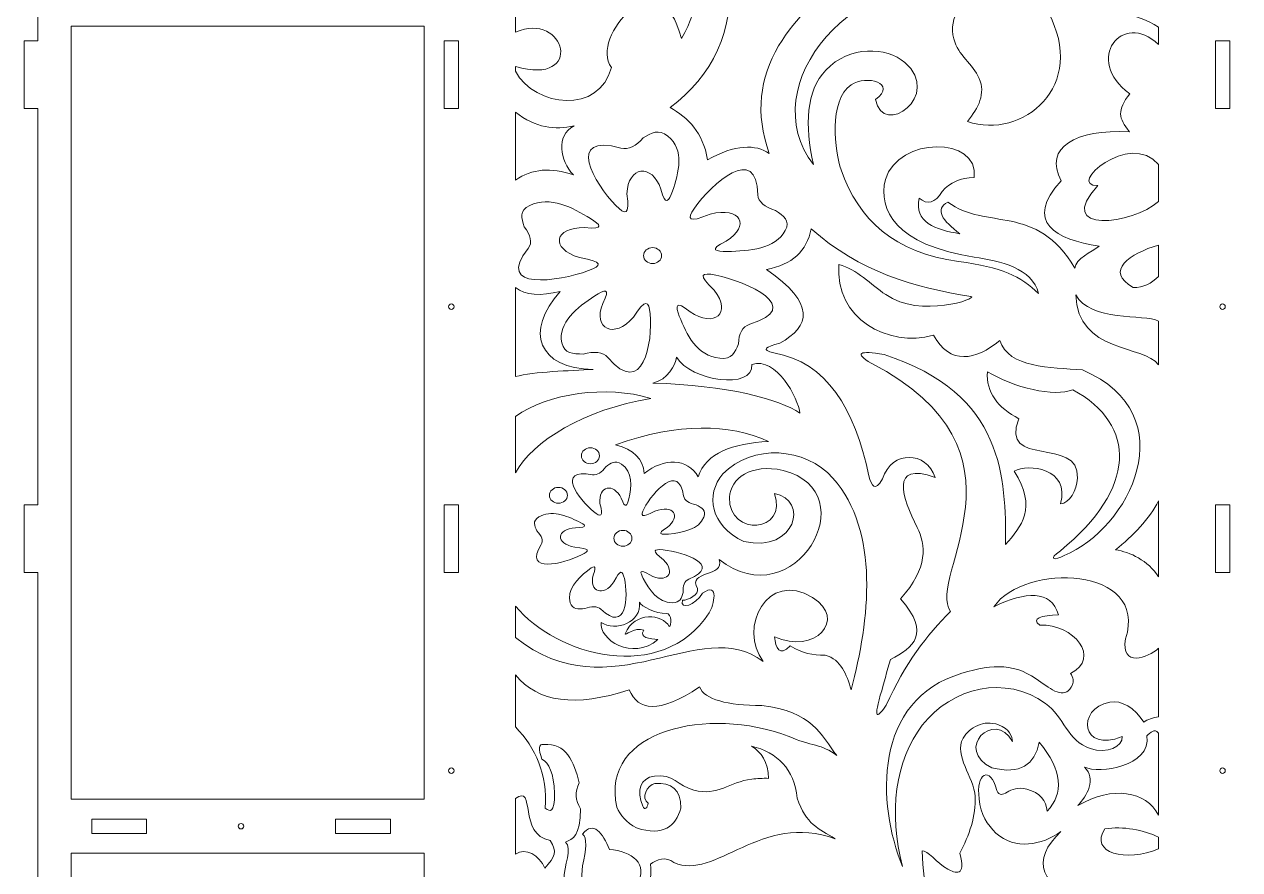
# Model space of a CAD drawing. Header units: inches. Extents: x 317 to 457, y -18 to 75.
# Drawn here: x 317.13 to 352.46, y 35.01 to 59.58 of the extents above; entities that cross this region are included whole.
import ezdxf

# ---------------------------------------------------------------- set-up
doc = ezdxf.new("R2010")
doc.units = ezdxf.units.IN
doc.header["$MEASUREMENT"] = 0
doc.layers.add('Layer 1', color=7, linetype='Continuous')

msp = doc.modelspace()

# ---------------------------------------------------------------- linework, layer by layer
at = {"layer": 'Layer 1', "color": 22, "lineweight": 15}
for points, knots in [([(317.527, -10.288), (317.527, -10.288), (317.133, -10.288), (317.133, -10.288), (317.133, -10.288), (317.133, -10.288), (317.133, -8.32), (317.133, -8.32), (317.133, -8.32), (317.133, -8.32), (317.527, -8.32), (317.527, -8.32), (317.527, -8.32), (317.527, -8.32), (317.527, 3.196), (317.527, 3.196), (317.527, 3.196), (317.527, 3.196), (317.133, 3.196), (317.133, 3.196), (317.133, 3.196), (317.133, 3.196), (317.133, 5.165), (317.133, 5.165), (317.133, 5.165), (317.133, 5.165), (317.527, 5.165), (317.527, 5.165), (317.527, 5.165), (317.527, 5.165), (317.527, 16.68), (317.527, 16.68), (317.527, 16.68), (317.527, 16.68), (317.133, 16.68), (317.133, 16.68), (317.133, 16.68), (317.133, 16.68), (317.133, 18.649), (317.133, 18.649), (317.133, 18.649), (317.133, 18.649), (317.527, 18.649), (317.527, 18.649), (317.527, 18.649), (317.527, 18.649), (317.527, 30.165), (317.527, 30.165), (317.527, 30.165), (317.527, 30.165), (317.133, 30.165), (317.133, 30.165), (317.133, 30.165), (317.133, 30.165), (317.133, 32.133), (317.133, 32.133), (317.133, 32.133), (317.133, 32.133), (317.527, 32.133), (317.527, 32.133), (317.527, 32.133), (317.527, 32.133), (317.527, 43.649), (317.527, 43.649), (317.527, 43.649), (317.527, 43.649), (317.133, 43.649), (317.133, 43.649), (317.133, 43.649), (317.133, 43.649), (317.133, 45.617), (317.133, 45.617), (317.133, 45.617), (317.133, 45.617), (317.527, 45.617), (317.527, 45.617), (317.527, 45.617), (317.527, 45.617), (317.527, 57.133), (317.527, 57.133), (317.527, 57.133), (317.527, 57.133), (317.133, 57.133), (317.133, 57.133), (317.133, 57.133), (317.133, 57.133), (317.133, 59.102), (317.133, 59.102), (317.133, 59.102), (317.133, 59.102), (317.527, 59.102), (317.527, 59.102), (317.527, 59.102), (317.527, 59.102), (317.527, 70.618), (317.527, 70.618), (317.527, 70.618), (317.527, 70.618), (317.133, 70.618), (317.133, 70.618), (317.133, 70.618), (317.133, 70.618), (317.133, 72.586), (317.133, 72.586), (317.133, 72.586), (317.133, 72.586), (317.527, 72.586), (317.527, 72.586), (317.527, 72.586), (317.527, 72.586), (317.527, 74.604), (317.527, 74.604), (317.527, 74.604), (317.527, 74.604), (363.983, 74.604), (363.983, 74.604), (363.983, 74.604), (363.983, 74.604), (363.983, 72.586), (363.983, 72.586), (363.983, 72.586), (363.983, 72.586), (364.377, 72.586), (364.377, 72.586), (364.377, 72.586), (364.377, 72.586), (364.377, 70.618), (364.377, 70.618), (364.377, 70.618), (364.377, 70.618), (363.983, 70.618), (363.983, 70.618), (363.983, 70.618), (363.983, 70.618), (363.983, 59.102), (363.983, 59.102), (363.983, 59.102), (363.983, 59.102), (364.377, 59.102), (364.377, 59.102), (364.377, 59.102), (364.377, 59.102), (364.377, 57.133), (364.377, 57.133), (364.377, 57.133), (364.377, 57.133), (363.983, 57.133), (363.983, 57.133), (363.983, 57.133), (363.983, 57.133), (363.983, 45.617), (363.983, 45.617), (363.983, 45.617), (363.983, 45.617), (364.377, 45.617), (364.377, 45.617), (364.377, 45.617), (364.377, 45.617), (364.377, 43.649), (364.377, 43.649), (364.377, 43.649), (364.377, 43.649), (363.983, 43.649), (363.983, 43.649), (363.983, 43.649), (363.983, 43.649), (363.983, 32.133), (363.983, 32.133), (363.983, 32.133), (363.983, 32.133), (364.377, 32.133), (364.377, 32.133), (364.377, 32.133), (364.377, 32.133), (364.377, 30.165), (364.377, 30.165), (364.377, 30.165), (364.377, 30.165), (363.983, 30.165), (363.983, 30.165), (363.983, 30.165), (363.983, 30.165), (363.983, 18.649), (363.983, 18.649), (363.983, 18.649), (363.983, 18.649), (364.377, 18.649), (364.377, 18.649), (364.377, 18.649), (364.377, 18.649), (364.377, 16.68), (364.377, 16.68), (364.377, 16.68), (364.377, 16.68), (363.983, 16.68), (363.983, 16.68), (363.983, 16.68), (363.983, 16.68), (363.983, 5.165), (363.983, 5.165), (363.983, 5.165), (363.983, 5.165), (364.377, 5.165), (364.377, 5.165), (364.377, 5.165), (364.377, 5.165), (364.377, 3.196), (364.377, 3.196), (364.377, 3.196), (364.377, 3.196), (363.983, 3.196), (363.983, 3.196), (363.983, 3.196), (363.983, 3.196), (363.983, -8.32), (363.983, -8.32), (363.983, -8.32), (363.983, -8.32), (364.377, -8.32), (364.377, -8.32), (364.377, -8.32), (364.377, -8.32), (364.377, -10.288), (364.377, -10.288), (364.377, -10.288), (364.377, -10.288), (363.983, -10.288), (363.983, -10.288), (363.983, -10.288), (363.983, -10.288), (363.983, -17.916), (363.983, -17.916), (363.983, -17.916), (363.983, -17.916), (317.527, -17.916), (317.527, -17.916), (317.527, -17.916), (317.527, -17.916), (317.527, -10.288), (317.527, -10.288)], [0, 0, 0, 0, 0.016667, 0.016667, 0.016667, 0.016667, 0.033333, 0.033333, 0.033333, 0.033333, 0.05, 0.05, 0.05, 0.05, 0.066667, 0.066667, 0.066667, 0.066667, 0.083333, 0.083333, 0.083333, 0.083333, 0.1, 0.1, 0.1, 0.1, 0.116667, 0.116667, 0.116667, 0.116667, 0.133333, 0.133333, 0.133333, 0.133333, 0.15, 0.15, 0.15, 0.15, 0.166667, 0.166667, 0.166667, 0.166667, 0.183333, 0.183333, 0.183333, 0.183333, 0.2, 0.2, 0.2, 0.2, 0.216667, 0.216667, 0.216667, 0.216667, 0.233333, 0.233333, 0.233333, 0.233333, 0.25, 0.25, 0.25, 0.25, 0.266667, 0.266667, 0.266667, 0.266667, 0.283333, 0.283333, 0.283333, 0.283333, 0.3, 0.3, 0.3, 0.3, 0.316667, 0.316667, 0.316667, 0.316667, 0.333333, 0.333333, 0.333333, 0.333333, 0.35, 0.35, 0.35, 0.35, 0.366667, 0.366667, 0.366667, 0.366667, 0.383333, 0.383333, 0.383333, 0.383333, 0.4, 0.4, 0.4, 0.4, 0.416667, 0.416667, 0.416667, 0.416667, 0.433333, 0.433333, 0.433333, 0.433333, 0.45, 0.45, 0.45, 0.45, 0.466667, 0.466667, 0.466667, 0.466667, 0.483333, 0.483333, 0.483333, 0.483333, 0.5, 0.5, 0.5, 0.5, 0.516667, 0.516667, 0.516667, 0.516667, 0.533333, 0.533333, 0.533333, 0.533333, 0.55, 0.55, 0.55, 0.55, 0.566667, 0.566667, 0.566667, 0.566667, 0.583333, 0.583333, 0.583333, 0.583333, 0.6, 0.6, 0.6, 0.6, 0.616667, 0.616667, 0.616667, 0.616667, 0.633333, 0.633333, 0.633333, 0.633333, 0.65, 0.65, 0.65, 0.65, 0.666667, 0.666667, 0.666667, 0.666667, 0.683333, 0.683333, 0.683333, 0.683333, 0.7, 0.7, 0.7, 0.7, 0.716667, 0.716667, 0.716667, 0.716667, 0.733333, 0.733333, 0.733333, 0.733333, 0.75, 0.75, 0.75, 0.75, 0.766667, 0.766667, 0.766667, 0.766667, 0.783333, 0.783333, 0.783333, 0.783333, 0.8, 0.8, 0.8, 0.8, 0.816667, 0.816667, 0.816667, 0.816667, 0.833333, 0.833333, 0.833333, 0.833333, 0.85, 0.85, 0.85, 0.85, 0.866667, 0.866667, 0.866667, 0.866667, 0.883333, 0.883333, 0.883333, 0.883333, 0.9, 0.9, 0.9, 0.9, 0.916667, 0.916667, 0.916667, 0.916667, 0.933333, 0.933333, 0.933333, 0.933333, 0.95, 0.95, 0.95, 0.95, 0.966667, 0.966667, 0.966667, 0.966667, 0.983333, 0.983333, 0.983333, 0.983333, 1, 1, 1, 1]), ([(331.409, 58.22), (331.409, 58.22), (331.409, 58.356), (331.409, 58.356), (331.409, 58.356), (333.441, 57.764), (332.863, 59.996), (331.409, 59.35), (331.409, 59.35), (331.409, 59.35), (331.409, 60.326), (331.409, 60.326), (331.409, 60.326), (333.59, 59.721), (335.977, 61.857), (334.89, 64.031), (334.89, 64.031), (336.166, 63.021), (337.363, 61.004), (336.232, 59.169), (336.232, 59.169), (335.639, 61.587), (333.542, 59.186), (334.198, 58.33), (334.198, 58.33), (333.868, 56.972), (331.974, 57.154), (331.409, 58.22)], [0, 0, 0, 0, 0.142857, 0.142857, 0.142857, 0.142857, 0.285714, 0.285714, 0.285714, 0.285714, 0.428571, 0.428571, 0.428571, 0.428571, 0.571429, 0.571429, 0.571429, 0.571429, 0.714286, 0.714286, 0.714286, 0.714286, 0.857143, 0.857143, 0.857143, 0.857143, 1, 1, 1, 1]), ([(338.786, 55.831), (338.376, 57.01), (338.507, 58.01), (339.059, 58.955), (339.059, 58.955), (339.573, 59.837), (340.31, 60.235), (340.363, 61.286), (340.363, 61.286), (340.459, 63.165), (338.661, 64.074), (337.897, 62.586), (337.897, 62.586), (339.739, 63.787), (340.63, 60.29), (337.678, 61.147), (337.678, 61.147), (337.752, 59.38), (337.139, 58.066), (335.902, 57.164), (335.902, 57.164), (336.427, 56.863), (336.865, 56.451), (336.991, 55.646), (336.991, 55.646), (337.791, 56.092), (338.4, 56.099), (338.786, 55.831)], [0, 0, 0, 0, 0.142857, 0.142857, 0.142857, 0.142857, 0.285714, 0.285714, 0.285714, 0.285714, 0.428571, 0.428571, 0.428571, 0.428571, 0.571429, 0.571429, 0.571429, 0.571429, 0.714286, 0.714286, 0.714286, 0.714286, 0.857143, 0.857143, 0.857143, 0.857143, 1, 1, 1, 1]), ([(350.101, 59.495), (350.101, 59.495), (350.101, 58.994), (350.101, 58.994), (350.101, 58.994), (349.052, 60.002), (347.911, 58.553), (349.264, 57.564), (349.264, 57.564), (348.898, 57.082), (348.929, 56.851), (349.261, 56.462), (349.261, 56.462), (347.676, 56.529), (346.764, 56.018), (347.269, 55.031), (347.269, 55.031), (346.173, 53.845), (347.124, 53.317), (348.374, 53.137), (348.374, 53.137), (348.153, 52.958), (347.695, 52.771), (347.665, 52.496), (347.665, 52.496), (346.569, 54.4), (345.077, 53.581), (343.98, 54.415), (343.98, 54.415), (343.586, 54.21), (343.816, 53.88), (344.33, 53.492), (344.33, 53.492), (343.608, 53.621), (342.994, 53.823), (343.144, 54.534), (343.144, 54.534), (343.386, 54.323), (343.608, 54.387), (343.809, 54.725), (343.809, 54.725), (344.045, 54.99), (344.356, 55.126), (344.741, 55.131), (344.741, 55.131), (344.897, 56.331), (342.533, 56.33), (342.164, 55.068), (342.164, 55.068), (341.948, 54.197), (342.444, 53.17), (344.747, 52.817), (344.747, 52.817), (345.496, 52.702), (346.433, 52.504), (346.617, 51.756), (346.617, 51.756), (346.104, 52.258), (345.533, 52.525), (344.291, 52.692), (344.291, 52.692), (342.429, 52.943), (341.376, 53.9), (340.875, 55.357), (340.875, 55.357), (340.692, 55.863), (340.507, 57.376), (341.169, 57.824), (341.169, 57.824), (341.617, 58.126), (342.516, 57.867), (341.877, 57.398), (341.877, 57.398), (342.082, 56.254), (343.835, 57.522), (342.728, 58.475), (342.728, 58.475), (342.205, 58.924), (341.115, 58.976), (340.433, 58.252), (340.433, 58.252), (339.855, 57.64), (339.82, 56.666), (340.07, 55.504), (340.07, 55.504), (338.316, 57.786), (341.179, 61.384), (344.983, 60.728), (344.983, 60.728), (344.392, 60.297), (343.988, 59.81), (344.152, 59.16), (344.152, 59.16), (344.277, 58.664), (344.703, 58.445), (344.89, 58.007), (344.89, 58.007), (345.076, 57.572), (344.879, 57.161), (344.546, 56.759), (344.546, 56.759), (346.15, 56.211), (348.065, 57.788), (346.888, 59.949), (346.888, 59.949), (347.933, 60.186), (349.499, 59.94), (350.101, 59.495)], [0, 0, 0, 0, 0.037037, 0.037037, 0.037037, 0.037037, 0.074074, 0.074074, 0.074074, 0.074074, 0.111111, 0.111111, 0.111111, 0.111111, 0.148148, 0.148148, 0.148148, 0.148148, 0.185185, 0.185185, 0.185185, 0.185185, 0.222222, 0.222222, 0.222222, 0.222222, 0.259259, 0.259259, 0.259259, 0.259259, 0.296296, 0.296296, 0.296296, 0.296296, 0.333333, 0.333333, 0.333333, 0.333333, 0.37037, 0.37037, 0.37037, 0.37037, 0.407407, 0.407407, 0.407407, 0.407407, 0.444444, 0.444444, 0.444444, 0.444444, 0.481481, 0.481481, 0.481481, 0.481481, 0.518519, 0.518519, 0.518519, 0.518519, 0.555556, 0.555556, 0.555556, 0.555556, 0.592593, 0.592593, 0.592593, 0.592593, 0.62963, 0.62963, 0.62963, 0.62963, 0.666667, 0.666667, 0.666667, 0.666667, 0.703704, 0.703704, 0.703704, 0.703704, 0.740741, 0.740741, 0.740741, 0.740741, 0.777778, 0.777778, 0.777778, 0.777778, 0.814815, 0.814815, 0.814815, 0.814815, 0.851852, 0.851852, 0.851852, 0.851852, 0.888889, 0.888889, 0.888889, 0.888889, 0.925926, 0.925926, 0.925926, 0.925926, 0.962963, 0.962963, 0.962963, 0.962963, 1, 1, 1, 1]), ([(318.499, 59.529), (318.499, 59.529), (328.759, 59.529), (328.759, 59.529), (328.759, 59.529), (328.759, 59.529), (328.759, 37.064), (328.759, 37.064), (328.759, 37.064), (328.759, 37.064), (318.499, 37.064), (318.499, 37.064), (318.499, 37.064), (318.499, 37.064), (318.499, 59.529), (318.499, 59.529)], [0, 0, 0, 0, 0.25, 0.25, 0.25, 0.25, 0.5, 0.5, 0.5, 0.5, 0.75, 0.75, 0.75, 0.75, 1, 1, 1, 1]), ([(329.755, 57.133), (329.755, 57.133), (329.338, 57.133), (329.338, 57.133), (329.338, 57.133), (329.338, 57.133), (329.338, 59.102), (329.338, 59.102), (329.338, 59.102), (329.338, 59.102), (329.755, 59.102), (329.755, 59.102), (329.755, 59.102), (329.755, 59.102), (329.755, 57.133), (329.755, 57.133)], [0, 0, 0, 0, 0.25, 0.25, 0.25, 0.25, 0.5, 0.5, 0.5, 0.5, 0.75, 0.75, 0.75, 0.75, 1, 1, 1, 1]), ([(352.172, 57.133), (352.172, 57.133), (351.755, 57.133), (351.755, 57.133), (351.755, 57.133), (351.755, 57.133), (351.755, 59.102), (351.755, 59.102), (351.755, 59.102), (351.755, 59.102), (352.172, 59.102), (352.172, 59.102), (352.172, 59.102), (352.172, 59.102), (352.172, 57.133), (352.172, 57.133)], [0, 0, 0, 0, 0.25, 0.25, 0.25, 0.25, 0.5, 0.5, 0.5, 0.5, 0.75, 0.75, 0.75, 0.75, 1, 1, 1, 1]), ([(331.409, 55.057), (331.409, 55.057), (331.409, 57.03), (331.409, 57.03), (331.409, 57.03), (331.998, 56.564), (332.561, 56.504), (333.113, 56.632), (333.113, 56.632), (332.573, 56.336), (332.702, 55.629), (333.094, 55.206), (333.094, 55.206), (332.449, 55.433), (331.887, 55.383), (331.409, 55.057)], [0, 0, 0, 0, 0.25, 0.25, 0.25, 0.25, 0.5, 0.5, 0.5, 0.5, 0.75, 0.75, 0.75, 0.75, 1, 1, 1, 1]), ([(335.639, 54.795), (335.383, 55.545), (334.674, 55.465), (334.652, 54.653), (334.652, 54.653), (334.74, 54.023), (334.604, 54.032), (334.325, 54.318), (334.325, 54.318), (333.706, 54.95), (332.843, 56.437), (334.475, 55.984), (334.475, 55.984), (334.699, 55.932), (334.92, 56.045), (335.122, 56.278), (335.122, 56.278), (335.364, 56.425), (335.574, 56.554), (335.84, 56.334), (335.84, 56.334), (336.328, 55.931), (336.162, 55.271), (335.974, 54.734), (335.974, 54.734), (335.874, 54.448), (335.759, 54.271), (335.639, 54.795)], [0, 0, 0, 0, 0.142857, 0.142857, 0.142857, 0.142857, 0.285714, 0.285714, 0.285714, 0.285714, 0.428571, 0.428571, 0.428571, 0.428571, 0.571429, 0.571429, 0.571429, 0.571429, 0.714286, 0.714286, 0.714286, 0.714286, 0.857143, 0.857143, 0.857143, 0.857143, 1, 1, 1, 1]), ([(350.101, 55.51), (350.101, 55.51), (350.101, 54.433), (350.101, 54.433), (350.101, 54.433), (349.366, 53.762), (347.033, 53.478), (348.342, 54.893), (348.342, 54.893), (347.393, 54.871), (349.272, 56.51), (350.101, 55.51)], [0, 0, 0, 0, 0.333333, 0.333333, 0.333333, 0.333333, 0.666667, 0.666667, 0.666667, 0.666667, 1, 1, 1, 1]), ([(337.532, 53.281), (338.26, 53.728), (337.955, 54.298), (337.074, 54.065), (337.074, 54.065), (336.422, 53.797), (336.39, 53.914), (336.611, 54.237), (336.611, 54.237), (337.101, 54.951), (338.438, 56.135), (338.453, 54.626), (338.453, 54.626), (338.467, 54.421), (338.656, 54.271), (338.97, 54.173), (338.97, 54.173), (339.203, 54.015), (339.407, 53.879), (339.252, 53.587), (339.252, 53.587), (338.969, 53.054), (338.206, 52.989), (337.569, 52.981), (337.569, 52.981), (337.23, 52.977), (337.004, 53.018), (337.532, 53.281)], [0, 0, 0, 0, 0.142857, 0.142857, 0.142857, 0.142857, 0.285714, 0.285714, 0.285714, 0.285714, 0.428571, 0.428571, 0.428571, 0.428571, 0.571429, 0.571429, 0.571429, 0.571429, 0.714286, 0.714286, 0.714286, 0.714286, 0.857143, 0.857143, 0.857143, 0.857143, 1, 1, 1, 1]), ([(333.423, 53.674), (332.536, 53.691), (332.403, 53.071), (333.27, 52.802), (333.27, 52.802), (333.977, 52.681), (333.925, 52.57), (333.531, 52.423), (333.531, 52.423), (332.659, 52.099), (330.789, 51.835), (331.782, 53.064), (331.782, 53.064), (331.907, 53.237), (331.854, 53.457), (331.665, 53.698), (331.665, 53.698), (331.582, 53.947), (331.507, 54.163), (331.827, 54.319), (331.827, 54.319), (332.411, 54.603), (333.071, 54.26), (333.592, 53.936), (333.592, 53.936), (333.869, 53.764), (334.025, 53.613), (333.423, 53.674)], [0, 0, 0, 0, 0.142857, 0.142857, 0.142857, 0.142857, 0.285714, 0.285714, 0.285714, 0.285714, 0.428571, 0.428571, 0.428571, 0.428571, 0.571429, 0.571429, 0.571429, 0.571429, 0.714286, 0.714286, 0.714286, 0.714286, 0.857143, 0.857143, 0.857143, 0.857143, 1, 1, 1, 1]), ([(343.614, 46.412), (343.348, 47.179), (342.371, 47.218), (342.075, 46.372), (342.075, 46.372), (341.865, 45.968), (341.765, 46.169), (341.681, 46.458), (341.681, 46.458), (341.275, 48.414), (340.462, 49.764), (338.921, 50.033), (338.921, 50.033), (338.534, 50.12), (338.689, 50.214), (339.09, 50.312), (339.09, 50.312), (339.981, 50.807), (340.145, 51.459), (338.709, 52.456), (338.709, 52.456), (339.446, 52.596), (339.879, 52.99), (340.008, 53.638), (340.008, 53.638), (341.408, 52.383), (343.008, 51.943), (344.651, 51.67), (344.651, 51.67), (344.873, 51.624), (343.195, 51.021), (342.171, 51.726), (342.171, 51.726), (341.749, 52.017), (341.331, 52.465), (340.811, 52.6), (340.811, 52.6), (340.684, 51.043), (342.23, 50.171), (343.561, 50.549), (343.561, 50.549), (344.041, 49.678), (344.778, 49.802), (345.49, 50.397), (345.49, 50.397), (345.749, 49.59), (346.948, 49.611), (347.896, 49.537), (347.896, 49.537), (350.932, 48.229), (349.247, 44.899), (347.362, 44.149), (347.362, 44.149), (347.077, 43.981), (346.877, 44.026), (347.249, 44.284), (347.249, 44.284), (349.476, 46.091), (349.473, 47.946), (347.61, 48.963), (347.61, 48.963), (347.086, 48.737), (345.878, 49.027), (345.127, 49.486), (345.127, 49.486), (345.084, 48.878), (345.431, 48.441), (346.044, 48.119), (346.044, 48.119), (345.468, 46.65), (347.793, 47.644), (347.75, 46.393), (347.75, 46.393), (347.719, 46.044), (347.517, 45.656), (347.257, 45.649), (347.257, 45.649), (347.534, 46.694), (346.31, 46.813), (345.91, 46.6), (345.91, 46.6), (346.582, 45.512), (346.112, 44.991), (345.659, 44.462), (345.659, 44.462), (345.653, 46.368), (345.652, 48.843), (342.127, 49.985), (342.127, 49.985), (341.386, 50.112), (341.26, 50.028), (341.752, 49.731), (341.752, 49.731), (346.702, 47.173), (343.33, 43.537), (344.057, 42.516), (344.057, 42.516), (343.369, 41.844), (342.727, 41.003), (342.187, 39.792), (342.187, 39.792), (341.964, 39.474), (341.795, 39.295), (342.014, 40.082), (342.014, 40.082), (342.128, 40.41), (342.197, 40.795), (342.312, 41.123), (342.312, 41.123), (342.978, 41.475), (343.496, 41.856), (342.606, 42.888), (342.606, 42.888), (343.414, 43.795), (343.341, 44.458), (343.088, 44.96), (343.088, 44.96), (342.66, 45.808), (342.268, 46.899), (343.614, 46.412)], [0, 0, 0, 0, 0.033333, 0.033333, 0.033333, 0.033333, 0.066667, 0.066667, 0.066667, 0.066667, 0.1, 0.1, 0.1, 0.1, 0.133333, 0.133333, 0.133333, 0.133333, 0.166667, 0.166667, 0.166667, 0.166667, 0.2, 0.2, 0.2, 0.2, 0.233333, 0.233333, 0.233333, 0.233333, 0.266667, 0.266667, 0.266667, 0.266667, 0.3, 0.3, 0.3, 0.3, 0.333333, 0.333333, 0.333333, 0.333333, 0.366667, 0.366667, 0.366667, 0.366667, 0.4, 0.4, 0.4, 0.4, 0.433333, 0.433333, 0.433333, 0.433333, 0.466667, 0.466667, 0.466667, 0.466667, 0.5, 0.5, 0.5, 0.5, 0.533333, 0.533333, 0.533333, 0.533333, 0.566667, 0.566667, 0.566667, 0.566667, 0.6, 0.6, 0.6, 0.6, 0.633333, 0.633333, 0.633333, 0.633333, 0.666667, 0.666667, 0.666667, 0.666667, 0.7, 0.7, 0.7, 0.7, 0.733333, 0.733333, 0.733333, 0.733333, 0.766667, 0.766667, 0.766667, 0.766667, 0.8, 0.8, 0.8, 0.8, 0.833333, 0.833333, 0.833333, 0.833333, 0.866667, 0.866667, 0.866667, 0.866667, 0.9, 0.9, 0.9, 0.9, 0.933333, 0.933333, 0.933333, 0.933333, 0.966667, 0.966667, 0.966667, 0.966667, 1, 1, 1, 1]), ([(335.397, 53.091), (335.252, 53.091), (335.134, 52.987), (335.134, 52.859), (335.134, 52.859), (335.134, 52.732), (335.252, 52.628), (335.397, 52.628), (335.397, 52.628), (335.541, 52.628), (335.659, 52.732), (335.659, 52.859), (335.659, 52.859), (335.659, 52.987), (335.541, 53.091), (335.397, 53.091)], [0, 0, 0, 0, 0.25, 0.25, 0.25, 0.25, 0.5, 0.5, 0.5, 0.5, 0.75, 0.75, 0.75, 0.75, 1, 1, 1, 1]), ([(350.101, 53.165), (350.101, 53.165), (350.101, 52.256), (350.101, 52.256), (350.101, 52.256), (349.896, 52.045), (349.656, 51.926), (349.367, 51.935), (349.367, 51.935), (348.51, 52.407), (349.271, 52.924), (350.101, 53.165)], [0, 0, 0, 0, 0.333333, 0.333333, 0.333333, 0.333333, 0.666667, 0.666667, 0.666667, 0.666667, 1, 1, 1, 1]), ([(336.485, 51.224), (337.192, 50.751), (337.711, 51.183), (337.189, 51.851), (337.189, 51.851), (336.698, 52.315), (336.814, 52.379), (337.231, 52.292), (337.231, 52.292), (338.152, 52.102), (339.84, 51.346), (338.218, 50.867), (338.218, 50.867), (338.003, 50.792), (337.899, 50.586), (337.891, 50.293), (337.891, 50.293), (337.793, 50.049), (337.709, 49.835), (337.347, 49.875), (337.347, 49.875), (336.684, 49.948), (336.379, 50.568), (336.173, 51.1), (336.173, 51.1), (336.064, 51.383), (336.038, 51.586), (336.485, 51.224)], [0, 0, 0, 0, 0.142857, 0.142857, 0.142857, 0.142857, 0.285714, 0.285714, 0.285714, 0.285714, 0.428571, 0.428571, 0.428571, 0.428571, 0.571429, 0.571429, 0.571429, 0.571429, 0.714286, 0.714286, 0.714286, 0.714286, 0.857143, 0.857143, 0.857143, 0.857143, 1, 1, 1, 1]), ([(333.945, 51.467), (333.653, 50.728), (334.28, 50.425), (334.838, 51.07), (334.838, 51.07), (335.187, 51.625), (335.291, 51.548), (335.327, 51.172), (335.327, 51.172), (335.406, 50.34), (335.113, 48.688), (334.096, 49.902), (334.096, 49.902), (333.948, 50.06), (333.695, 50.083), (333.376, 49.999), (333.376, 49.999), (333.083, 50.006), (332.827, 50.01), (332.758, 50.327), (332.758, 50.327), (332.632, 50.906), (333.205, 51.354), (333.716, 51.691), (333.716, 51.691), (333.987, 51.87), (334.197, 51.954), (333.945, 51.467)], [0, 0, 0, 0, 0.142857, 0.142857, 0.142857, 0.142857, 0.285714, 0.285714, 0.285714, 0.285714, 0.428571, 0.428571, 0.428571, 0.428571, 0.571429, 0.571429, 0.571429, 0.571429, 0.714286, 0.714286, 0.714286, 0.714286, 0.857143, 0.857143, 0.857143, 0.857143, 1, 1, 1, 1]), ([(331.409, 49.344), (331.409, 49.344), (331.409, 51.929), (331.409, 51.929), (331.409, 51.929), (331.696, 51.698), (332.147, 51.682), (332.712, 51.817), (332.712, 51.817), (331.656, 50.661), (332.08, 49.573), (333.667, 49.553), (333.667, 49.553), (332.969, 49.511), (331.966, 49.49), (331.409, 49.344)], [0, 0, 0, 0, 0.25, 0.25, 0.25, 0.25, 0.5, 0.5, 0.5, 0.5, 0.75, 0.75, 0.75, 0.75, 1, 1, 1, 1]), ([(350.101, 50.959), (350.101, 50.959), (350.101, 49.688), (350.101, 49.688), (350.101, 49.688), (349.685, 50.276), (347.747, 50.016), (347.695, 51.723), (347.695, 51.723), (348.104, 50.933), (349.689, 51.166), (350.101, 50.959)], [0, 0, 0, 0, 0.333333, 0.333333, 0.333333, 0.333333, 0.666667, 0.666667, 0.666667, 0.666667, 1, 1, 1, 1]), ([(329.546, 51.454), (329.59, 51.454), (329.625, 51.419), (329.625, 51.375), (329.625, 51.375), (329.625, 51.332), (329.59, 51.297), (329.546, 51.297), (329.546, 51.297), (329.503, 51.297), (329.468, 51.332), (329.468, 51.375), (329.468, 51.375), (329.468, 51.419), (329.503, 51.454), (329.546, 51.454)], [0, 0, 0, 0, 0.25, 0.25, 0.25, 0.25, 0.5, 0.5, 0.5, 0.5, 0.75, 0.75, 0.75, 0.75, 1, 1, 1, 1]), ([(351.964, 51.454), (352.007, 51.454), (352.042, 51.419), (352.042, 51.375), (352.042, 51.375), (352.042, 51.332), (352.007, 51.297), (351.964, 51.297), (351.964, 51.297), (351.92, 51.297), (351.885, 51.332), (351.885, 51.375), (351.885, 51.375), (351.885, 51.419), (351.92, 51.454), (351.964, 51.454)], [0, 0, 0, 0, 0.25, 0.25, 0.25, 0.25, 0.5, 0.5, 0.5, 0.5, 0.75, 0.75, 0.75, 0.75, 1, 1, 1, 1]), ([(336.093, 49.908), (336.072, 49.683), (335.831, 49.253), (335.406, 49.157), (335.406, 49.157), (337.543, 49.095), (339.099, 48.686), (339.68, 48.282), (339.68, 48.282), (339.622, 48.72), (339.002, 49.932), (338.282, 49.694), (338.282, 49.694), (338.334, 48.948), (336.499, 49.215), (336.093, 49.908)], [0, 0, 0, 0, 0.25, 0.25, 0.25, 0.25, 0.5, 0.5, 0.5, 0.5, 0.75, 0.75, 0.75, 0.75, 1, 1, 1, 1]), ([(331.409, 46.551), (331.409, 46.551), (331.409, 48.188), (331.409, 48.188), (331.409, 48.188), (332.375, 48.86), (334.035, 49.106), (335.346, 48.71), (335.346, 48.71), (333.406, 48.384), (331.907, 47.466), (331.409, 46.551)], [0, 0, 0, 0, 0.333333, 0.333333, 0.333333, 0.333333, 0.666667, 0.666667, 0.666667, 0.666667, 1, 1, 1, 1]), ([(334.317, 47.36), (334.859, 47.236), (335.108, 46.942), (335.154, 46.53), (335.154, 46.53), (335.725, 46.982), (336.4, 46.988), (336.723, 46.432), (336.723, 46.432), (336.944, 47.135), (337.728, 47.398), (338.767, 47.461), (338.767, 47.461), (337.611, 47.975), (336.171, 48.014), (334.317, 47.36)], [0, 0, 0, 0, 0.25, 0.25, 0.25, 0.25, 0.5, 0.5, 0.5, 0.5, 0.75, 0.75, 0.75, 0.75, 1, 1, 1, 1]), ([(331.409, 41.763), (331.409, 41.763), (331.409, 42.676), (331.409, 42.676), (331.409, 42.676), (332.585, 41.236), (335.661, 40.373), (337.036, 42.474), (337.036, 42.474), (337.176, 42.688), (337.348, 43.406), (336.848, 43.046), (336.848, 43.046), (336.631, 42.687), (336.191, 42.557), (336.263, 42.842), (336.263, 42.842), (336.448, 42.841), (336.743, 43.015), (336.703, 43.181), (336.703, 43.181), (336.385, 43.722), (337.513, 43.493), (337.334, 44.033), (337.334, 44.033), (339.519, 42.3), (341.655, 45.985), (339.192, 46.618), (339.192, 46.618), (338.249, 46.826), (337.661, 46.38), (337.629, 45.837), (337.629, 45.837), (337.615, 44.657), (339.341, 44.815), (338.939, 45.946), (338.939, 45.946), (339.922, 45.772), (339.596, 44.22), (338.046, 44.549), (338.046, 44.549), (337.068, 45.011), (336.928, 45.924), (337.436, 46.514), (337.436, 46.514), (338.298, 47.396), (339.841, 47.3), (340.637, 46.392), (340.637, 46.392), (342.01, 44.832), (341.705, 42.279), (341.167, 40.243), (341.167, 40.243), (341.031, 40.684), (340.888, 41.118), (340.409, 41.248), (340.409, 41.248), (340.045, 41.244), (339.755, 41.298), (339.397, 41.517), (339.397, 41.517), (339.08, 41.187), (338.971, 41.459), (338.939, 41.785), (338.939, 41.785), (340.111, 41.236), (341.062, 42.301), (340.048, 42.924), (340.048, 42.924), (338.731, 43.732), (337.872, 42.042), (338.614, 41.064), (338.614, 41.064), (336.781, 42.47), (334.192, 39.546), (331.409, 41.763)], [0, 0, 0, 0, 0.052632, 0.052632, 0.052632, 0.052632, 0.105263, 0.105263, 0.105263, 0.105263, 0.157895, 0.157895, 0.157895, 0.157895, 0.210526, 0.210526, 0.210526, 0.210526, 0.263158, 0.263158, 0.263158, 0.263158, 0.315789, 0.315789, 0.315789, 0.315789, 0.368421, 0.368421, 0.368421, 0.368421, 0.421053, 0.421053, 0.421053, 0.421053, 0.473684, 0.473684, 0.473684, 0.473684, 0.526316, 0.526316, 0.526316, 0.526316, 0.578947, 0.578947, 0.578947, 0.578947, 0.631579, 0.631579, 0.631579, 0.631579, 0.684211, 0.684211, 0.684211, 0.684211, 0.736842, 0.736842, 0.736842, 0.736842, 0.789474, 0.789474, 0.789474, 0.789474, 0.842105, 0.842105, 0.842105, 0.842105, 0.894737, 0.894737, 0.894737, 0.894737, 0.947368, 0.947368, 0.947368, 0.947368, 1, 1, 1, 1]), ([(333.589, 47.275), (333.444, 47.275), (333.327, 47.171), (333.327, 47.044), (333.327, 47.044), (333.327, 46.916), (333.444, 46.812), (333.589, 46.812), (333.589, 46.812), (333.734, 46.812), (333.851, 46.916), (333.851, 47.044), (333.851, 47.044), (333.851, 47.171), (333.734, 47.275), (333.589, 47.275)], [0, 0, 0, 0, 0.25, 0.25, 0.25, 0.25, 0.5, 0.5, 0.5, 0.5, 0.75, 0.75, 0.75, 0.75, 1, 1, 1, 1]), ([(334.485, 45.806), (334.261, 46.269), (333.815, 46.174), (333.866, 45.654), (333.866, 45.654), (333.972, 45.257), (333.885, 45.254), (333.683, 45.419), (333.683, 45.419), (333.238, 45.784), (332.567, 46.681), (333.646, 46.493), (333.646, 46.493), (333.793, 46.474), (333.925, 46.56), (334.035, 46.721), (334.035, 46.721), (334.178, 46.83), (334.302, 46.926), (334.49, 46.802), (334.49, 46.802), (334.833, 46.575), (334.781, 46.143), (334.703, 45.788), (334.703, 45.788), (334.662, 45.599), (334.604, 45.479), (334.485, 45.806)], [0, 0, 0, 0, 0.142857, 0.142857, 0.142857, 0.142857, 0.285714, 0.285714, 0.285714, 0.285714, 0.428571, 0.428571, 0.428571, 0.428571, 0.571429, 0.571429, 0.571429, 0.571429, 0.714286, 0.714286, 0.714286, 0.714286, 0.857143, 0.857143, 0.857143, 0.857143, 1, 1, 1, 1]), ([(335.815, 44.958), (336.245, 45.289), (336.004, 45.634), (335.46, 45.43), (335.46, 45.43), (335.065, 45.218), (335.035, 45.29), (335.15, 45.511), (335.15, 45.511), (335.406, 45.998), (336.165, 46.837), (336.295, 45.874), (336.295, 45.874), (336.321, 45.744), (336.454, 45.66), (336.662, 45.618), (336.662, 45.618), (336.823, 45.531), (336.965, 45.457), (336.889, 45.261), (336.889, 45.261), (336.751, 44.902), (336.27, 44.813), (335.863, 44.768), (335.863, 44.768), (335.647, 44.745), (335.499, 44.757), (335.815, 44.958)], [0, 0, 0, 0, 0.142857, 0.142857, 0.142857, 0.142857, 0.285714, 0.285714, 0.285714, 0.285714, 0.428571, 0.428571, 0.428571, 0.428571, 0.571429, 0.571429, 0.571429, 0.571429, 0.714286, 0.714286, 0.714286, 0.714286, 0.857143, 0.857143, 0.857143, 0.857143, 1, 1, 1, 1]), ([(332.66, 46.125), (332.515, 46.125), (332.398, 46.021), (332.398, 45.893), (332.398, 45.893), (332.398, 45.766), (332.515, 45.662), (332.66, 45.662), (332.66, 45.662), (332.805, 45.662), (332.922, 45.766), (332.922, 45.893), (332.922, 45.893), (332.922, 46.021), (332.805, 46.125), (332.66, 46.125)], [0, 0, 0, 0, 0.25, 0.25, 0.25, 0.25, 0.5, 0.5, 0.5, 0.5, 0.75, 0.75, 0.75, 0.75, 1, 1, 1, 1]), ([(329.755, 43.649), (329.755, 43.649), (329.338, 43.649), (329.338, 43.649), (329.338, 43.649), (329.338, 43.649), (329.338, 45.617), (329.338, 45.617), (329.338, 45.617), (329.338, 45.617), (329.755, 45.617), (329.755, 45.617), (329.755, 45.617), (329.755, 45.617), (329.755, 43.649), (329.755, 43.649)], [0, 0, 0, 0, 0.25, 0.25, 0.25, 0.25, 0.5, 0.5, 0.5, 0.5, 0.75, 0.75, 0.75, 0.75, 1, 1, 1, 1]), ([(350.101, 45.73), (350.101, 45.73), (350.101, 43.529), (350.101, 43.529), (350.101, 43.529), (349.792, 43.999), (349.279, 44.247), (348.85, 44.31), (348.85, 44.31), (349.357, 44.709), (349.847, 45.22), (350.101, 45.73)], [0, 0, 0, 0, 0.333333, 0.333333, 0.333333, 0.333333, 0.666667, 0.666667, 0.666667, 0.666667, 1, 1, 1, 1]), ([(352.172, 43.649), (352.172, 43.649), (351.755, 43.649), (351.755, 43.649), (351.755, 43.649), (351.755, 43.649), (351.755, 45.617), (351.755, 45.617), (351.755, 45.617), (351.755, 45.617), (352.172, 45.617), (352.172, 45.617), (352.172, 45.617), (352.172, 45.617), (352.172, 43.649), (352.172, 43.649)], [0, 0, 0, 0, 0.25, 0.25, 0.25, 0.25, 0.5, 0.5, 0.5, 0.5, 0.75, 0.75, 0.75, 0.75, 1, 1, 1, 1]), ([(333.159, 44.952), (332.591, 44.907), (332.556, 44.503), (333.132, 44.385), (333.132, 44.385), (333.593, 44.352), (333.569, 44.278), (333.328, 44.16), (333.328, 44.16), (332.798, 43.898), (331.624, 43.612), (332.16, 44.46), (332.16, 44.46), (332.226, 44.578), (332.174, 44.715), (332.034, 44.857), (332.034, 44.857), (331.961, 45.011), (331.896, 45.144), (332.088, 45.264), (332.088, 45.264), (332.438, 45.482), (332.887, 45.304), (333.246, 45.13), (333.246, 45.13), (333.437, 45.037), (333.549, 44.951), (333.159, 44.952)], [0, 0, 0, 0, 0.142857, 0.142857, 0.142857, 0.142857, 0.285714, 0.285714, 0.285714, 0.285714, 0.428571, 0.428571, 0.428571, 0.428571, 0.571429, 0.571429, 0.571429, 0.571429, 0.714286, 0.714286, 0.714286, 0.714286, 0.857143, 0.857143, 0.857143, 0.857143, 1, 1, 1, 1]), ([(334.534, 44.875), (334.389, 44.875), (334.272, 44.771), (334.272, 44.644), (334.272, 44.644), (334.272, 44.516), (334.389, 44.412), (334.534, 44.412), (334.534, 44.412), (334.678, 44.412), (334.796, 44.516), (334.796, 44.644), (334.796, 44.644), (334.796, 44.771), (334.678, 44.875), (334.534, 44.875)], [0, 0, 0, 0, 0.25, 0.25, 0.25, 0.25, 0.5, 0.5, 0.5, 0.5, 0.75, 0.75, 0.75, 0.75, 1, 1, 1, 1]), ([(335.312, 43.579), (335.801, 43.32), (336.098, 43.629), (335.711, 44.023), (335.711, 44.023), (335.36, 44.289), (335.429, 44.336), (335.702, 44.307), (335.702, 44.307), (336.306, 44.243), (337.445, 43.866), (336.448, 43.459), (336.448, 43.459), (336.316, 43.397), (336.266, 43.259), (336.285, 43.071), (336.285, 43.071), (336.241, 42.91), (336.205, 42.768), (335.971, 42.771), (335.971, 42.771), (335.541, 42.776), (335.297, 43.153), (335.123, 43.48), (335.123, 43.48), (335.03, 43.654), (334.997, 43.782), (335.312, 43.579)], [0, 0, 0, 0, 0.142857, 0.142857, 0.142857, 0.142857, 0.285714, 0.285714, 0.285714, 0.285714, 0.428571, 0.428571, 0.428571, 0.428571, 0.571429, 0.571429, 0.571429, 0.571429, 0.714286, 0.714286, 0.714286, 0.714286, 0.857143, 0.857143, 0.857143, 0.857143, 1, 1, 1, 1]), ([(333.67, 43.575), (333.543, 43.084), (333.968, 42.93), (334.272, 43.377), (334.272, 43.377), (334.45, 43.754), (334.523, 43.711), (334.576, 43.472), (334.576, 43.472), (334.694, 42.946), (334.639, 41.873), (333.892, 42.584), (333.892, 42.584), (333.785, 42.676), (333.621, 42.675), (333.424, 42.602), (333.424, 42.602), (333.236, 42.588), (333.073, 42.574), (333.003, 42.772), (333.003, 42.772), (332.876, 43.134), (333.206, 43.456), (333.505, 43.703), (333.505, 43.703), (333.664, 43.835), (333.792, 43.902), (333.67, 43.575)], [0, 0, 0, 0, 0.142857, 0.142857, 0.142857, 0.142857, 0.285714, 0.285714, 0.285714, 0.285714, 0.428571, 0.428571, 0.428571, 0.428571, 0.571429, 0.571429, 0.571429, 0.571429, 0.714286, 0.714286, 0.714286, 0.714286, 0.857143, 0.857143, 0.857143, 0.857143, 1, 1, 1, 1]), ([(350.101, 41.447), (350.101, 41.447), (350.101, 39.457), (350.101, 39.457), (350.101, 39.457), (349.934, 39.433), (349.793, 39.38), (349.672, 39.302), (349.672, 39.302), (349.426, 39.711), (349.019, 39.951), (348.684, 39.885), (348.684, 39.885), (347.702, 39.693), (347.848, 38.386), (349.042, 38.883), (349.042, 38.883), (349.074, 38.599), (348.611, 38.363), (348.118, 38.531), (348.118, 38.531), (347.448, 38.76), (347.357, 39.456), (346.817, 39.847), (346.817, 39.847), (345.663, 40.684), (344.098, 40.319), (343.236, 39.21), (343.236, 39.21), (342.448, 38.196), (342.247, 36.662), (342.663, 35.108), (342.663, 35.108), (341.905, 36.924), (341.806, 39.958), (344.383, 40.72), (344.383, 40.72), (345.324, 40.998), (345.943, 41.022), (346.684, 40.466), (346.684, 40.466), (347.053, 40.189), (347.421, 39.957), (347.6, 40.389), (347.6, 40.389), (347.638, 40.48), (347.632, 40.593), (347.544, 40.719), (347.544, 40.719), (348.452, 41.155), (347.627, 42.169), (346.655, 42.12), (346.655, 42.12), (346.375, 42.32), (346.698, 42.401), (347.199, 42.417), (347.199, 42.417), (346.962, 43.165), (346.248, 43.097), (345.318, 42.657), (345.318, 42.657), (346.191, 43.934), (349.829, 43.845), (349.144, 41.722), (349.144, 41.722), (348.987, 40.871), (349.808, 41.178), (350.101, 41.447)], [0, 0, 0, 0, 0.058824, 0.058824, 0.058824, 0.058824, 0.117647, 0.117647, 0.117647, 0.117647, 0.176471, 0.176471, 0.176471, 0.176471, 0.235294, 0.235294, 0.235294, 0.235294, 0.294118, 0.294118, 0.294118, 0.294118, 0.352941, 0.352941, 0.352941, 0.352941, 0.411765, 0.411765, 0.411765, 0.411765, 0.470588, 0.470588, 0.470588, 0.470588, 0.529412, 0.529412, 0.529412, 0.529412, 0.588235, 0.588235, 0.588235, 0.588235, 0.647059, 0.647059, 0.647059, 0.647059, 0.705882, 0.705882, 0.705882, 0.705882, 0.764706, 0.764706, 0.764706, 0.764706, 0.823529, 0.823529, 0.823529, 0.823529, 0.882353, 0.882353, 0.882353, 0.882353, 0.941176, 0.941176, 0.941176, 0.941176, 1, 1, 1, 1]), ([(335.014, 42.79), (335.064, 42.666), (335.468, 42.45), (335.806, 42.461), (335.806, 42.461), (335.949, 42.465), (335.956, 42.093), (335.877, 42.08), (335.877, 42.08), (335.692, 42.439), (334.877, 42.54), (334.602, 41.872), (334.602, 41.872), (334.569, 41.793), (334.869, 42.072), (335.145, 41.978), (335.145, 41.978), (334.981, 41.743), (335.325, 41.735), (335.552, 41.704), (335.552, 41.704), (334.804, 41.073), (333.827, 41.705), (333.901, 42.2), (333.901, 42.2), (334.311, 41.928), (335.094, 42.189), (335.014, 42.79)], [0, 0, 0, 0, 0.142857, 0.142857, 0.142857, 0.142857, 0.285714, 0.285714, 0.285714, 0.285714, 0.428571, 0.428571, 0.428571, 0.428571, 0.571429, 0.571429, 0.571429, 0.571429, 0.714286, 0.714286, 0.714286, 0.714286, 0.857143, 0.857143, 0.857143, 0.857143, 1, 1, 1, 1]), ([(331.409, 39.161), (331.409, 39.161), (331.409, 40.675), (331.409, 40.675), (331.409, 40.675), (332.055, 39.875), (333.158, 39.73), (334.718, 40.241), (334.718, 40.241), (334.973, 39.634), (335.566, 39.53), (336.761, 40.325), (336.761, 40.325), (336.912, 39.95), (337.567, 39.791), (338.568, 39.781), (338.568, 39.781), (340.035, 39.623), (340.292, 38.931), (340.753, 38.329), (340.753, 38.329), (340.322, 38.673), (340.005, 38.595), (339.339, 38.897), (339.339, 38.897), (337.036, 39.758), (333.858, 39.105), (334.355, 36.83), (334.355, 36.83), (334.453, 36.598), (334.631, 36.393), (334.928, 36.225), (334.928, 36.225), (335.718, 35.981), (336.067, 36.271), (336.215, 36.803), (336.215, 36.803), (336.224, 37.346), (335.944, 37.548), (335.464, 37.519), (335.464, 37.519), (335.232, 37.479), (335.048, 37.083), (335.272, 36.947), (335.272, 36.947), (335.241, 36.814), (335.174, 36.717), (335.109, 36.864), (335.109, 36.864), (334.927, 37.315), (335.039, 37.677), (335.45, 37.735), (335.45, 37.735), (335.976, 37.81), (336.14, 37.441), (336.596, 37.325), (336.596, 37.325), (337.304, 37.145), (337.617, 37.564), (338.277, 37.645), (338.277, 37.645), (338.438, 37.665), (338.603, 37.671), (338.767, 37.668), (338.767, 37.668), (338.759, 38.15), (338.558, 38.426), (338.27, 38.608), (338.27, 38.608), (339.03, 38.417), (339.504, 37.941), (339.602, 37.089), (339.602, 37.089), (339.856, 36.318), (340.223, 36.219), (340.705, 35.908), (340.705, 35.908), (338.564, 36.709), (337.209, 34.677), (336.018, 35.221), (336.018, 35.221), (335.779, 35.416), (335.517, 35.302), (335.332, 35.175), (335.332, 35.175), (335.421, 34.513), (335.073, 34.302), (334.928, 34.588), (334.928, 34.588), (335.312, 35.179), (334.773, 35.555), (334.146, 35.598), (334.146, 35.598), (333.94, 36.08), (333.672, 36.45), (333.362, 36.047), (333.362, 36.047), (333.496, 35.954), (333.466, 35.599), (333.362, 35.125), (333.362, 35.125), (333.153, 33.682), (334.136, 33.263), (336.074, 33.665), (336.074, 33.665), (335.031, 33.078), (333.445, 33.027), (332.812, 34.706), (332.812, 34.706), (332.828, 35.137), (333.061, 35.634), (332.865, 35.812), (332.865, 35.812), (333.075, 35.917), (333.297, 35.978), (333.304, 36.785), (333.304, 36.785), (333.139, 37.026), (333.127, 37.277), (333.266, 37.54), (333.266, 37.54), (333.107, 38.164), (332.886, 38.702), (332.235, 38.648), (332.235, 38.648), (332.069, 38.688), (332.083, 38.508), (332.177, 38.228), (332.177, 38.228), (332.381, 38.105), (332.526, 37.833), (332.544, 37.231), (332.544, 37.231), (332.549, 36.659), (332.42, 36.688), (332.273, 36.802), (332.273, 36.802), (332.337, 37.78), (332.009, 38.545), (331.409, 39.161)], [0, 0, 0, 0, 0.028571, 0.028571, 0.028571, 0.028571, 0.057143, 0.057143, 0.057143, 0.057143, 0.085714, 0.085714, 0.085714, 0.085714, 0.114286, 0.114286, 0.114286, 0.114286, 0.142857, 0.142857, 0.142857, 0.142857, 0.171429, 0.171429, 0.171429, 0.171429, 0.2, 0.2, 0.2, 0.2, 0.228571, 0.228571, 0.228571, 0.228571, 0.257143, 0.257143, 0.257143, 0.257143, 0.285714, 0.285714, 0.285714, 0.285714, 0.314286, 0.314286, 0.314286, 0.314286, 0.342857, 0.342857, 0.342857, 0.342857, 0.371429, 0.371429, 0.371429, 0.371429, 0.4, 0.4, 0.4, 0.4, 0.428571, 0.428571, 0.428571, 0.428571, 0.457143, 0.457143, 0.457143, 0.457143, 0.485714, 0.485714, 0.485714, 0.485714, 0.514286, 0.514286, 0.514286, 0.514286, 0.542857, 0.542857, 0.542857, 0.542857, 0.571429, 0.571429, 0.571429, 0.571429, 0.6, 0.6, 0.6, 0.6, 0.628571, 0.628571, 0.628571, 0.628571, 0.657143, 0.657143, 0.657143, 0.657143, 0.685714, 0.685714, 0.685714, 0.685714, 0.714286, 0.714286, 0.714286, 0.714286, 0.742857, 0.742857, 0.742857, 0.742857, 0.771429, 0.771429, 0.771429, 0.771429, 0.8, 0.8, 0.8, 0.8, 0.828571, 0.828571, 0.828571, 0.828571, 0.857143, 0.857143, 0.857143, 0.857143, 0.885714, 0.885714, 0.885714, 0.885714, 0.914286, 0.914286, 0.914286, 0.914286, 0.942857, 0.942857, 0.942857, 0.942857, 0.971429, 0.971429, 0.971429, 0.971429, 1, 1, 1, 1]), ([(346.865, 36.711), (347.354, 37.233), (347.314, 37.893), (346.636, 38.719), (346.636, 38.719), (346.502, 38.066), (346.087, 37.764), (345.26, 37.977), (345.26, 37.977), (344.144, 38.496), (345.325, 39.691), (345.853, 38.736), (345.853, 38.736), (345.851, 38.89), (345.781, 39.1), (345.448, 39.223), (345.448, 39.223), (345.027, 39.381), (344.606, 39.157), (344.421, 38.831), (344.421, 38.831), (344.14, 38.336), (344.738, 37.71), (344.772, 37.141), (344.772, 37.141), (344.805, 36.587), (344.6, 36.001), (344.325, 35.496), (344.325, 35.496), (344.536, 34.784), (344.177, 34.916), (343.974, 35.027), (343.974, 35.027), (343.651, 35.213), (343.383, 35.584), (343.23, 35.566), (343.23, 35.566), (343.365, 31.17), (346.452, 31.224), (347.825, 32.554), (347.825, 32.554), (347.544, 33.136), (347.791, 33.766), (348.239, 33.905), (348.239, 33.905), (346.558, 34.541), (346.394, 35.292), (347.266, 36.121), (347.266, 36.121), (346.705, 35.718), (345.938, 35.584), (345.378, 36.071), (345.378, 36.071), (345.136, 36.327), (344.921, 36.61), (344.89, 37.073), (344.89, 37.073), (344.774, 37.818), (345.215, 38.064), (345.406, 37.313), (345.406, 37.313), (345.554, 36.976), (345.76, 37.511), (346.27, 37.349), (346.27, 37.349), (346.657, 37.252), (346.833, 37.025), (346.865, 36.711)], [0, 0, 0, 0, 0.058824, 0.058824, 0.058824, 0.058824, 0.117647, 0.117647, 0.117647, 0.117647, 0.176471, 0.176471, 0.176471, 0.176471, 0.235294, 0.235294, 0.235294, 0.235294, 0.294118, 0.294118, 0.294118, 0.294118, 0.352941, 0.352941, 0.352941, 0.352941, 0.411765, 0.411765, 0.411765, 0.411765, 0.470588, 0.470588, 0.470588, 0.470588, 0.529412, 0.529412, 0.529412, 0.529412, 0.588235, 0.588235, 0.588235, 0.588235, 0.647059, 0.647059, 0.647059, 0.647059, 0.705882, 0.705882, 0.705882, 0.705882, 0.764706, 0.764706, 0.764706, 0.764706, 0.823529, 0.823529, 0.823529, 0.823529, 0.882353, 0.882353, 0.882353, 0.882353, 0.941176, 0.941176, 0.941176, 0.941176, 1, 1, 1, 1]), ([(350.101, 38.984), (350.101, 38.984), (350.101, 36.598), (350.101, 36.598), (350.101, 36.598), (349.733, 37.3), (348.784, 37.466), (347.757, 36.875), (347.757, 36.875), (348.027, 37.159), (348.308, 37.653), (347.953, 37.993), (347.953, 37.993), (348.377, 37.786), (349.887, 38.012), (349.767, 38.906), (349.767, 38.906), (349.866, 38.984), (349.978, 39.143), (350.101, 38.984)], [0, 0, 0, 0, 0.2, 0.2, 0.2, 0.2, 0.4, 0.4, 0.4, 0.4, 0.6, 0.6, 0.6, 0.6, 0.8, 0.8, 0.8, 0.8, 1, 1, 1, 1]), ([(329.546, 37.97), (329.59, 37.97), (329.625, 37.935), (329.625, 37.891), (329.625, 37.891), (329.625, 37.848), (329.59, 37.812), (329.546, 37.812), (329.546, 37.812), (329.503, 37.812), (329.468, 37.848), (329.468, 37.891), (329.468, 37.891), (329.468, 37.935), (329.503, 37.97), (329.546, 37.97)], [0, 0, 0, 0, 0.25, 0.25, 0.25, 0.25, 0.5, 0.5, 0.5, 0.5, 0.75, 0.75, 0.75, 0.75, 1, 1, 1, 1]), ([(351.964, 37.97), (352.007, 37.97), (352.042, 37.935), (352.042, 37.891), (352.042, 37.891), (352.042, 37.848), (352.007, 37.812), (351.964, 37.812), (351.964, 37.812), (351.92, 37.812), (351.885, 37.848), (351.885, 37.891), (351.885, 37.891), (351.885, 37.935), (351.92, 37.97), (351.964, 37.97)], [0, 0, 0, 0, 0.25, 0.25, 0.25, 0.25, 0.5, 0.5, 0.5, 0.5, 0.75, 0.75, 0.75, 0.75, 1, 1, 1, 1]), ([(331.409, 35.462), (331.409, 35.462), (331.409, 37.079), (331.409, 37.079), (331.409, 37.079), (332.016, 37.527), (331.468, 36.017), (332.423, 35.863), (332.423, 35.863), (332.626, 35.521), (332.567, 35.4), (332.262, 35.053), (332.262, 35.053), (332.103, 35.447), (331.7, 35.662), (331.409, 35.462)], [0, 0, 0, 0, 0.25, 0.25, 0.25, 0.25, 0.5, 0.5, 0.5, 0.5, 0.75, 0.75, 0.75, 0.75, 1, 1, 1, 1]), ([(319.092, 36.068), (319.092, 36.068), (320.686, 36.068), (320.686, 36.068), (320.686, 36.068), (320.686, 36.068), (320.686, 36.486), (320.686, 36.486), (320.686, 36.486), (320.686, 36.486), (319.092, 36.486), (319.092, 36.486), (319.092, 36.486), (319.092, 36.486), (319.092, 36.068), (319.092, 36.068)], [0, 0, 0, 0, 0.25, 0.25, 0.25, 0.25, 0.5, 0.5, 0.5, 0.5, 0.75, 0.75, 0.75, 0.75, 1, 1, 1, 1]), ([(326.178, 36.068), (326.178, 36.068), (327.773, 36.068), (327.773, 36.068), (327.773, 36.068), (327.773, 36.068), (327.773, 36.486), (327.773, 36.486), (327.773, 36.486), (327.773, 36.486), (326.178, 36.486), (326.178, 36.486), (326.178, 36.486), (326.178, 36.486), (326.178, 36.068), (326.178, 36.068)], [0, 0, 0, 0, 0.25, 0.25, 0.25, 0.25, 0.5, 0.5, 0.5, 0.5, 0.75, 0.75, 0.75, 0.75, 1, 1, 1, 1]), ([(323.432, 36.356), (323.476, 36.356), (323.511, 36.32), (323.511, 36.277), (323.511, 36.277), (323.511, 36.233), (323.476, 36.198), (323.432, 36.198), (323.432, 36.198), (323.389, 36.198), (323.353, 36.233), (323.353, 36.277), (323.353, 36.277), (323.353, 36.32), (323.389, 36.356), (323.432, 36.356)], [0, 0, 0, 0, 0.25, 0.25, 0.25, 0.25, 0.5, 0.5, 0.5, 0.5, 0.75, 0.75, 0.75, 0.75, 1, 1, 1, 1]), ([(350.101, 35.958), (350.101, 35.958), (350.101, 35.62), (350.101, 35.62), (350.101, 35.62), (349.178, 35.22), (348.068, 35.502), (348.546, 36.198), (348.546, 36.198), (349.068, 36.282), (349.671, 36.173), (350.101, 35.958)], [0, 0, 0, 0, 0.333333, 0.333333, 0.333333, 0.333333, 0.666667, 0.666667, 0.666667, 0.666667, 1, 1, 1, 1]), ([(318.499, 35.49), (318.499, 35.49), (328.759, 35.49), (328.759, 35.49), (328.759, 35.49), (328.759, 35.49), (328.759, 24.836), (328.759, 24.836), (328.759, 24.836), (328.759, 24.836), (318.499, 24.836), (318.499, 24.836), (318.499, 24.836), (318.499, 24.836), (318.499, 35.49), (318.499, 35.49)], [0, 0, 0, 0, 0.25, 0.25, 0.25, 0.25, 0.5, 0.5, 0.5, 0.5, 0.75, 0.75, 0.75, 0.75, 1, 1, 1, 1])]:
    msp.add_open_spline(points, degree=3, knots=knots, dxfattribs=at)

doc.saveas('drawing.dxf')
